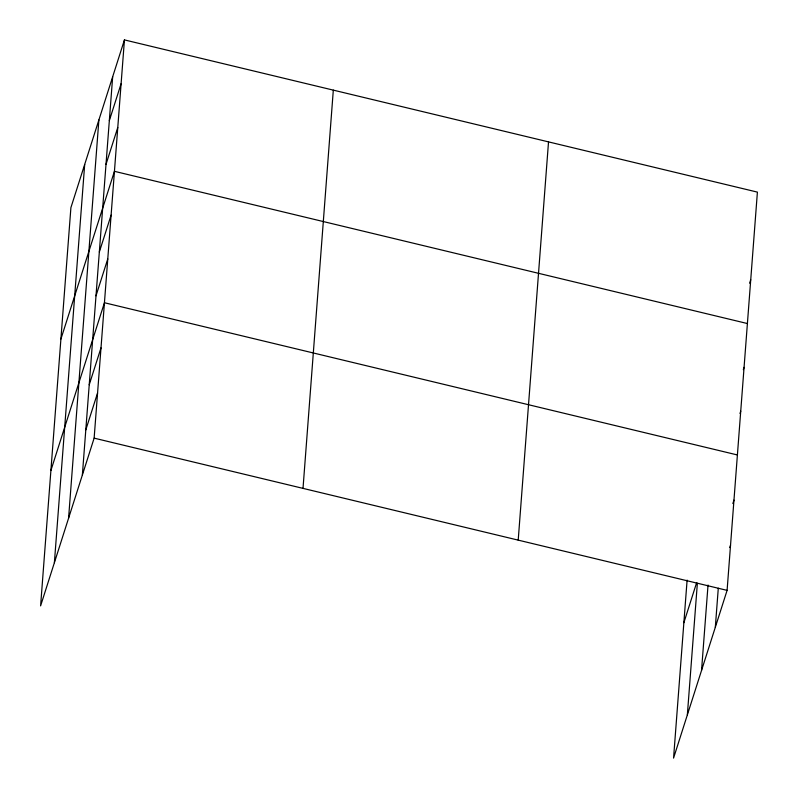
<?xml version="1.0" encoding="UTF-8"?>
<svg xmlns="http://www.w3.org/2000/svg" width="798" height="798" viewBox="0 0 798 798"><rect width="100%" height="100%" fill="white"/><g stroke="black" fill="none" stroke-linecap="round" stroke-linejoin="round"><path stroke-width="1.2" d="M54.384 562.7L84.688 164.458M68.578 518.211L98.882 119.969M82.364 475.029L112.668 76.788M124.438 39.9L70.902 207.63L40.598 605.881L94.134 438.142L124.438 39.9L757.402 192.119L727.098 590.37L673.562 758.1L687.108 580.106M303.011 488.376L333.315 90.134M518.211 540.136L548.525 141.884M687.347 714.918L697.372 583.178M701.542 670.43L708.035 585.044M715.317 627.248L718.29 588.216M109.336 120.588L121.106 83.71M105.994 164.398L117.765 127.51M60.907 339.05L114.433 171.321L747.397 323.539M99.331 252.018L111.102 215.131M95.999 295.819L107.77 258.931M50.902 470.481L104.438 302.741L737.402 454.96M89.226 384.766L100.997 347.878M85.795 429.893L97.565 393.015M749.631 283.19L750.728 279.739M743.327 369.654L744.065 367.349M739.995 413.464L740.734 411.16M683.866 622.699L696.534 583.019M732.863 503.558L733.961 500.097M729.791 547.538L730.529 545.234M94.134 438.142L727.098 590.37"/></g></svg>
